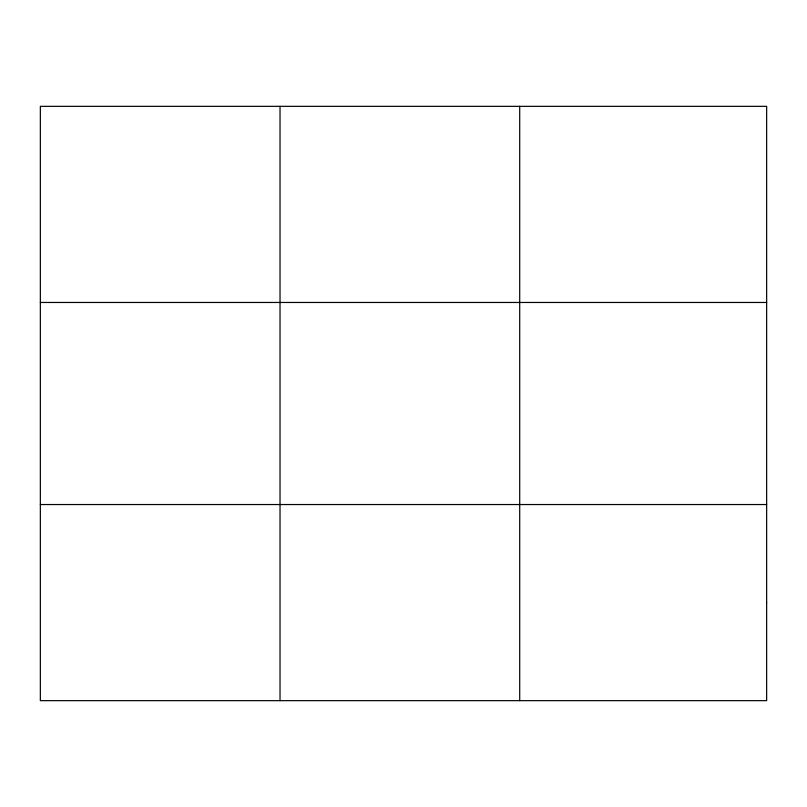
<?xml version="1.0" encoding="UTF-8"?>
<svg xmlns="http://www.w3.org/2000/svg" width="807" height="807" viewBox="0 0 807 807"><rect width="100%" height="100%" fill="white"/><g stroke="black" fill="none" stroke-linecap="round" stroke-linejoin="round"><path stroke-width="1.21" d="M280.029 106.342L280.029 700.658M519.708 106.342L519.708 700.658M40.35 302.464L766.65 302.464M40.35 504.536L766.65 504.536M766.65 602.597L766.65 700.658L40.35 700.658L40.35 106.342L766.65 106.342L766.65 602.597"/></g></svg>
